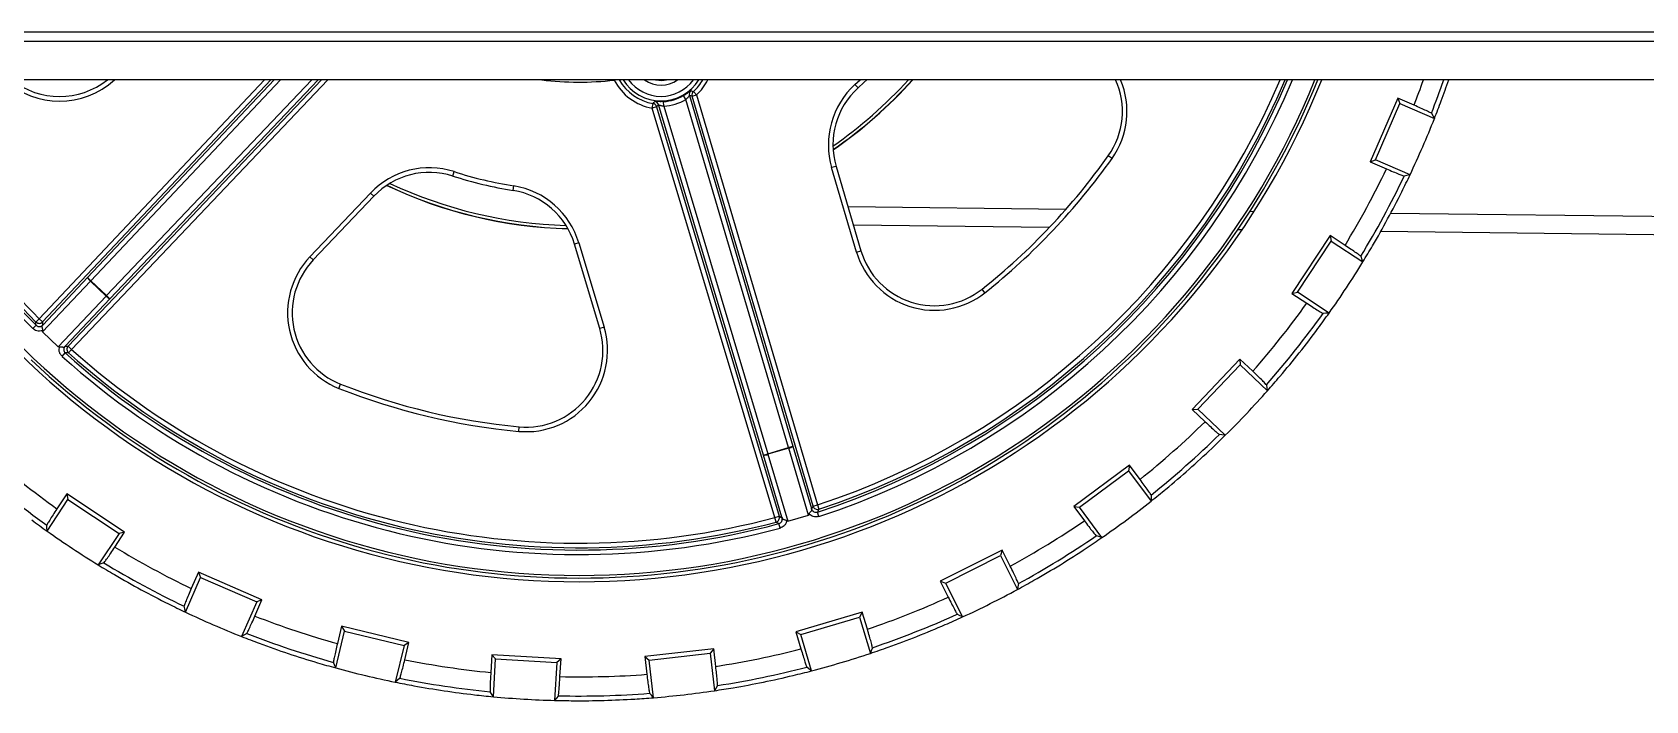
# Model space of a CAD drawing. Header units: inches. Extents: x 0 to 11, y 0 to 8.4.
# Drawn here: x 3.0195 to 3.4582, y 3.3376 to 3.5192 of the extents above; entities that cross this region are included whole.
import ezdxf

# ---------------------------------------------------------------- set-up
doc = ezdxf.new("R2010")
doc.units = ezdxf.units.IN
doc.header["$MEASUREMENT"] = 0

msp = doc.modelspace()

# ---------------------------------------------------------------- linework, layer by layer
at = {"color": 7, "linetype": 'Continuous', "lineweight": 25}
for p, q in [((5.414825608614485, 3.519239700638624), (2.857533941947648, 3.519239700638604)), ((5.459096441947821, 3.516739700638624), (2.813263108614489, 3.516739700638603)), ((5.459096441947822, 3.506323033971958), (2.813263108614489, 3.506323033971936)), ((3.021374772315153, 3.441372100675794), (3.082630808213562, 3.506323033971939)), ((3.084348771145172, 3.506323033971939), (3.022284006637608, 3.440514590437374)), ((3.029253334947623, 3.433914244239492), (3.098115229775059, 3.506323033971939)), ((3.099839984754346, 3.506323033971939), (3.03015898872505, 3.433052953291229)), ((3.034529731220063, 3.452555930720922), (3.085238157408194, 3.506323033971939)), ((3.086956120339805, 3.506323033971939), (3.035438965542518, 3.451698420482501)), ((3.039705756826488, 3.447657528968202), (3.09549757230211, 3.506323033971939)), ((3.097222327281396, 3.506323033971939), (3.040611410603915, 3.44679623801994)), ((3.177719935695147, 3.506247401591), (3.177711051280408, 3.506323033971939)), ((3.177869208978543, 3.506323033971939), (3.177719935695147, 3.506247401591)), ((3.243157754635426, 3.505043400210508), (3.244542326641553, 3.50632303397194)), ((3.243998375095146, 3.504118274682429), (3.243157754635426, 3.505043400210508)), ((3.197201533254701, 3.500945166854208), (3.196577227996036, 3.502027879663596)), ((3.225106631827765, 3.406364803177658), (3.197201533254701, 3.500945166854208)), ((3.198168249247794, 3.502085207960437), (3.226305358557723, 3.406718476881811)), ((3.198905827440955, 3.501871750814968), (3.200104554170914, 3.502225424519121)), ((3.231782454594838, 3.390441097935132), (3.198905827440955, 3.501871750814968)), ((3.200104554170914, 3.502225424519121), (3.199256053793975, 3.503143068891384)), ((3.200104554170914, 3.502225424519121), (3.232981181324797, 3.390794771639286)), ((3.390723221974184, 3.501340855936853), (3.383224646127796, 3.48404780438672)), ((3.390723221974184, 3.501340855936853), (3.391290183372158, 3.499905771900513)), ((3.395164324425791, 3.499415114636747), (3.390723221974184, 3.501340855936853)), ((3.188043883662953, 3.498639702301092), (3.188253234731386, 3.499871853352609)), ((3.189241126474658, 3.498998367203121), (3.188043883662953, 3.498639702301092)), ((3.221384480146988, 3.387346990768258), (3.188043883662953, 3.498639702301092)), ((3.189241126474658, 3.498998367203121), (3.222581722958693, 3.387705655670287)), ((3.218276478668755, 3.404331434388215), (3.189742286175754, 3.499580109842073)), ((3.191174813961236, 3.499153380795702), (3.191106204200035, 3.500401305787149)), ((3.191174813961236, 3.499153380795702), (3.21947372148046, 3.404690099290243)), ((3.384659730164137, 3.484614765784693), (3.391290183372158, 3.499905771900513)), ((3.391290183372158, 3.499905771900513), (3.400719601728054, 3.495817007779038)), ((3.313066386094028, 3.484964617140251), (3.312046259765526, 3.485687003653067)), ((3.383224646127796, 3.48404780438672), (3.384659730164137, 3.484614765784693)), ((3.383224646127796, 3.48404780438672), (3.387665748579403, 3.482122063086614)), ((3.394089148520034, 3.480526001663218), (3.384659730164137, 3.484614765784693)), ((3.133808618091427, 3.480173535129265), (3.134189490070573, 3.481364096566361)), ((3.238026937285666, 3.482804069030023), (3.236828030557378, 3.482450342218956)), ((3.243594468387895, 3.459516463339104), (3.236828030557378, 3.482450342218956)), ((3.238026937285666, 3.482804069030023), (3.244793375116182, 3.459870190150169)), ((3.094980363059681, 3.458222422926839), (3.11145846586169, 3.475549269421122)), ((3.112364255630217, 3.47468784914319), (3.095886152828207, 3.457361002648908)), ((3.112364255630217, 3.47468784914319), (3.11145846586169, 3.475549269421122)), ((3.150245446534552, 3.476244869242559), (3.150444110455453, 3.477478981330877)), ((3.30051031717118, 3.471094465632365), (3.24127107821945, 3.471808514632249)), ((3.351644764396825, 3.470478108948059), (3.350475611371836, 3.470492201508378)), ((3.912767618366758, 3.463714530958543), (3.388810494980877, 3.470030126272671)), ((3.295987670163446, 3.466148616819496), (3.2427516565093, 3.466790305048113)), ((3.16808884689362, 3.462013699169163), (3.166891424306409, 3.461654980410753)), ((3.173753353064661, 3.438749491655725), (3.166891424306409, 3.461654980410753)), ((3.16808884689362, 3.462013699169163), (3.174950775651872, 3.439108210414135)), ((3.348382576726646, 3.465517067000617), (3.347192681706115, 3.465531409577673)), ((3.372368028463644, 3.464004389626175), (3.361980465945591, 3.448276172417186)), ((3.363492199644368, 3.44858532066986), (3.372677176716318, 3.462492655927397)), ((3.372368028463644, 3.464004389626175), (3.372677176716318, 3.462492655927397)), ((3.376407259122487, 3.461336715315981), (3.372368028463644, 3.464004389626175)), ((3.372677176716318, 3.462492655927397), (3.381253334580996, 3.456828608006369)), ((3.915366175221168, 3.458682845653077), (3.386091451739581, 3.465062537452868)), ((3.095886152828207, 3.457361002648908), (3.094980363059681, 3.458222422926839)), ((3.243594468387895, 3.459516463339104), (3.244793375116182, 3.459870190150169)), ((3.022416120842285, 3.439765127752218), (3.034529731220063, 3.452555930720922)), ((3.034529731220063, 3.452555930720922), (3.035438965542518, 3.451698420482501)), ((3.035336385275388, 3.451590105624716), (3.022277991578711, 3.437801702691734)), ((3.035336385275388, 3.451590105624716), (3.035438965542518, 3.451698420482501)), ((3.039603176559358, 3.447549214110416), (3.035336385275388, 3.451590105624716)), ((3.035438965542518, 3.451698420482501), (3.039705756826488, 3.447657528968202)), ((3.278497842257777, 3.448463572502428), (3.277721086314184, 3.449442934643872)), ((3.361980465945591, 3.448276172417186), (3.363492199644368, 3.44858532066986)), ((3.361980465945591, 3.448276172417186), (3.366019696604433, 3.445608498106992)), ((3.372068357509047, 3.442921272748832), (3.363492199644368, 3.44858532066986)), ((3.026544782862681, 3.433760811177433), (3.039603176559358, 3.447549214110416)), ((3.040611410603915, 3.44679623801994), (3.028497800226137, 3.434005435051235)), ((3.039603176559358, 3.447549214110416), (3.039705756826488, 3.447657528968202)), ((3.039705756826488, 3.447657528968202), (3.040611410603915, 3.44679623801994)), ((3.01961857758717, 3.438727793545668), (3.020501443204049, 3.439612424760436)), ((3.02048924252207, 3.440490136351588), (3.021374772315153, 3.441372100675794)), ((3.021374772315153, 3.441372100675794), (3.022284006637608, 3.440514590437374)), ((3.022293543052768, 3.439639553517233), (3.022416120842285, 3.439765127752218)), ((3.022277991578711, 3.437801702691734), (3.026544782862681, 3.433760811177433)), ((3.174950775651872, 3.439108210414135), (3.173753353064661, 3.438749491655725)), ((3.027614026208262, 3.431155653655119), (3.028449372513013, 3.432085288333232)), ((3.028497800226137, 3.434005435051235), (3.028379072814214, 3.433876214291939)), ((3.029253334947623, 3.433914244239492), (3.03015898872505, 3.433052953291229)), ((3.03015898872505, 3.433052953291229), (3.029326450149799, 3.432120803300976)), ((3.347808282251052, 3.430422494037167), (3.334847353892084, 3.416737005090357)), ((3.336389803989835, 3.416778946884509), (3.347850224045205, 3.428880043939416)), ((3.351322911137511, 3.427093942650893), (3.347808282251052, 3.430422494037167)), ((3.347808282251052, 3.430422494037167), (3.347850224045205, 3.428880043939416)), ((3.347850224045205, 3.428880043939416), (3.355312539201693, 3.421812811448768)), ((3.102859965744805, 3.422468769059398), (3.103319740267003, 3.423631140509812)), ((3.334847353892084, 3.416737005090357), (3.336389803989835, 3.416778946884509)), ((3.334847353892084, 3.416737005090357), (3.338361982778542, 3.413408453704082)), ((3.343852119146322, 3.409711714393864), (3.336389803989835, 3.416778946884509)), ((3.151755069583954, 3.41078205424428), (3.151870611491153, 3.412026702816239)), ((3.218276478668755, 3.404331434388215), (3.21947372148046, 3.404690099290243)), ((3.223296833785564, 3.38744533858516), (3.218276478668755, 3.404331434388215)), ((3.21947372148046, 3.404690099290243), (3.225106631827765, 3.406364803177658)), ((3.219516234765344, 3.404547104744089), (3.21947372148046, 3.404690099290243)), ((3.225149145112649, 3.406221808631503), (3.219516234765344, 3.404547104744089)), ((3.219516234765344, 3.404547104744089), (3.224928145134584, 3.386344002603656)), ((3.225106631827765, 3.406364803177658), (3.226305358557723, 3.406718476881811)), ((3.225149145112649, 3.406221808631503), (3.225106631827765, 3.406364803177658)), ((3.23056105548189, 3.38801870649107), (3.225149145112649, 3.406221808631503)), ((3.226305358557723, 3.406718476881811), (3.231325713674533, 3.389832381078756)), ((3.31779021879725, 3.401615538074048), (3.302649735847007, 3.390388604045872)), ((3.30417603577803, 3.390162065001312), (3.31756367975269, 3.400089238143025)), ((3.31779021879725, 3.401615538074048), (3.31756367975269, 3.400089238143025)), ((3.31756367975269, 3.400089238143025), (3.32368541353107, 3.391833555365797)), ((3.320673455691098, 3.397727245961236), (3.31779021879725, 3.401615538074048)), ((3.023514982894174, 3.383671420052099), (3.029179030815202, 3.392247577916776)), ((3.028869882562528, 3.393759311615554), (3.026202208252335, 3.389720080956712)), ((3.044598099771517, 3.3833717490975), (3.028869882562528, 3.393759311615554)), ((3.028869882562528, 3.393759311615554), (3.029179030815202, 3.392247577916776)), ((3.029179030815202, 3.392247577916776), (3.043086366072739, 3.383062600844827)), ((3.221384480146988, 3.387346990768258), (3.222581722958693, 3.387705655670287)), ((3.221705518760441, 3.386139117309537), (3.221384480146988, 3.387346990768258)), ((3.223344295368364, 3.387276395988006), (3.223296833785564, 3.38744533858516)), ((3.224928145134584, 3.386344002603656), (3.23056105548189, 3.38801870649107)), ((3.231325713674533, 3.389832381078756), (3.231378258428818, 3.389664949744258)), ((3.231782454594838, 3.390441097935132), (3.232981181324797, 3.390794771639286)), ((3.233351809749865, 3.387642119630015), (3.232964395654756, 3.388830368089942)), ((3.232981181324797, 3.390794771639286), (3.233372177608869, 3.389607697088362)), ((3.302649735847007, 3.390388604045872), (3.305532972740854, 3.38650031193306)), ((3.302649735847007, 3.390388604045872), (3.30417603577803, 3.390162065001312)), ((3.31029776955641, 3.381906382224084), (3.30417603577803, 3.390162065001312)), ((3.043086366072739, 3.383062600844827), (3.037422318151712, 3.374486442980149)), ((3.041930425461323, 3.379332518438658), (3.044598099771517, 3.3833717490975)), ((3.044598099771517, 3.3833717490975), (3.043086366072739, 3.383062600844827)), ((3.222796419933094, 3.384503927954769), (3.222471739636565, 3.385710827614498)), ((3.283225921770403, 3.378458806516728), (3.266365920141876, 3.370031552116531)), ((3.283225921770403, 3.378458806516728), (3.282737785161366, 3.376995032603493)), ((3.285390160977609, 3.374128917465656), (3.283225921770403, 3.378458806516728)), ((3.267829694055111, 3.369543415507493), (3.282737785161366, 3.376995032603493)), ((3.282737785161366, 3.376995032603493), (3.287332931778529, 3.36780174428329)), ((3.06111971180856, 3.361650629041112), (3.065208475930036, 3.371080047397008)), ((3.064641514532062, 3.372515131433349), (3.062715773231956, 3.368074028981742)), ((3.081934566082195, 3.365016555586961), (3.064641514532062, 3.372515131433349)), ((3.064641514532062, 3.372515131433349), (3.065208475930036, 3.371080047397008)), ((3.065208475930036, 3.371080047397008), (3.080499482045855, 3.364449594188987)), ((3.266365920141876, 3.370031552116531), (3.268530159349081, 3.365701663065459)), ((3.266365920141876, 3.370031552116531), (3.267829694055111, 3.369543415507493)), ((3.272424840672274, 3.360350127187292), (3.267829694055111, 3.369543415507493)), ((3.08000882478209, 3.360575453135354), (3.081934566082195, 3.365016555586961)), ((3.081934566082195, 3.365016555586961), (3.080499482045855, 3.364449594188987)), ((3.080499482045855, 3.364449594188987), (3.07641071792438, 3.355020175833091)), ((3.245165609845298, 3.361655904935708), (3.227098372156395, 3.356284388024043)), ((3.228455144022195, 3.355549485634383), (3.244430707455639, 3.360299133069908)), ((3.245165609845298, 3.361655904935708), (3.244430707455639, 3.360299133069908)), ((3.244430707455639, 3.360299133069908), (3.247359645706879, 3.350447572620315)), ((3.246545092052709, 3.357015980434162), (3.245165609845298, 3.361655904935708)), ((3.101977010623212, 3.346494375973673), (3.104366255916318, 3.356490546715559)), ((3.103558708208226, 3.357805376787205), (3.10243341259314, 3.353097343193521)), ((3.12189115347886, 3.353423628045114), (3.103558708208226, 3.357805376787205)), ((3.103558708208226, 3.357805376787205), (3.104366255916318, 3.356490546715559)), ((3.104366255916318, 3.356490546715559), (3.120576323407213, 3.352616080337022)), ((3.227098372156395, 3.356284388024043), (3.228477854363807, 3.351644463522498)), ((3.227098372156395, 3.356284388024043), (3.228455144022195, 3.355549485634383)), ((3.120576323407213, 3.352616080337022), (3.118187078114107, 3.342619909595135)), ((3.12189115347886, 3.353423628045114), (3.120576323407213, 3.352616080337022)), ((3.120765857863773, 3.348715594451429), (3.12189115347886, 3.353423628045114)), ((3.20476572634033, 3.351717380992847), (3.186040216465767, 3.349564812392956)), ((3.20476572634033, 3.351717380992847), (3.203806387807281, 3.350508836001067)), ((3.205318536679125, 3.346908402798893), (3.20476572634033, 3.351717380992847)), ((3.231384082273435, 3.34569792518479), (3.228455144022195, 3.355549485634383)), ((3.144438984354221, 3.350076996128554), (3.144148325961991, 3.345245082611154)), ((3.163253801272471, 3.348945211709014), (3.14443898435422, 3.350076996128553)), ((3.14443898435422, 3.350076996128553), (3.14546258144396, 3.348922370467992)), ((3.144845450988437, 3.338663175929801), (3.14546258144396, 3.348922370467992)), ((3.14546258144396, 3.348922370467992), (3.162099175611909, 3.347921614619275)), ((3.162099175611909, 3.347921614619275), (3.161482045156385, 3.337662420081082)), ((3.163253801272471, 3.348945211709014), (3.162099175611909, 3.347921614619275)), ((3.162963142880241, 3.344113298191615), (3.163253801272471, 3.348945211709014)), ((3.186040216465767, 3.349564812392956), (3.186593026804562, 3.344755834199002)), ((3.186040216465767, 3.349564812392956), (3.187248761457548, 3.348605473859907)), ((3.187248761457548, 3.348605473859907), (3.203806387807281, 3.350508836001067)), ((3.188422497036216, 3.338394975960052), (3.187248761457548, 3.348605473859907)), ((3.203806387807281, 3.350508836001067), (3.204980123385949, 3.340298338101211))]:
    msp.add_line(p, q, dxfattribs=at)
at = {"color": 7, "linetype": 'Continuous', "lineweight": 25, "flags": 128}
for points in [[(3.188918778645953, 3.506323033972039), (3.190608529324754, 3.506148330518073), (3.191942653768581, 3.506323033972039)], [(3.246356069491169, 3.50632303397194), (3.245549863662113, 3.505554829207598), (3.243998375095146, 3.504118274682429)], [(3.198905827440955, 3.501871750814968), (3.198493241711883, 3.501989733192448), (3.198168249247794, 3.502085207960437)], [(3.198545603906684, 3.503380885913242), (3.198943559309098, 3.503246019256251), (3.199256053793975, 3.503143068891384)], [(3.188253234731386, 3.499871853352609), (3.188514547091231, 3.500199278914484), (3.188718364087526, 3.500459178356585)], [(3.189742286175754, 3.499580109842073), (3.189462100025007, 3.499252788583569), (3.189241126474658, 3.498998367203121)], [(3.39989554135207, 3.49722010757227), (3.400357473017751, 3.496434173660394), (3.400719601728054, 3.495817007779038)], [(3.394089148520034, 3.480526001663218), (3.393200631588993, 3.480325645352229), (3.392501693705085, 3.480168577904172)], [(3.380685439255957, 3.458353488143572), (3.381003877150117, 3.457499280741851), (3.381253334580996, 3.456828608006369)], [(3.020501443204049, 3.439612424760435), (3.020494452143825, 3.440103771120011), (3.02048924252207, 3.440490136351588)], [(3.022284006637608, 3.440514590437374), (3.022289187438941, 3.440024400650128), (3.022293543052768, 3.439639553517233)], [(3.372068357509047, 3.442921272748832), (3.371158547638389, 3.442878249646306), (3.370442953715315, 3.442844937695557)], [(3.028379072814214, 3.433876214291939), (3.028868499361166, 3.433897342455723), (3.029253334947623, 3.433914244239492)], [(3.029326450149799, 3.432120803300976), (3.028835123478941, 3.432100747182552), (3.028449372513013, 3.432085288333232)], [(3.35501806413968, 3.423413139218599), (3.355183332688043, 3.422516612986684), (3.355312539201693, 3.421812811448768)], [(3.343852119146322, 3.409711714393864), (3.342948660448581, 3.409827331735001), (3.342238153445587, 3.409918787448326)], [(3.323673306207832, 3.393460705618772), (3.323680383809186, 3.392549101052553), (3.32368541353107, 3.391833555365797)], [(3.222581722958693, 3.387705655670287), (3.22300883016779, 3.38746504748223), (3.223344295368364, 3.387276395988006)], [(3.231378258428818, 3.389664949744258), (3.231604674175722, 3.390099369649097), (3.231782454594838, 3.390441097935132)], [(3.233372177608869, 3.389607697088362), (3.233143883381494, 3.389172167650631), (3.232964395654756, 3.388830368089942)], [(3.023514982894174, 3.383671420052099), (3.023471959791648, 3.384581229922756), (3.023438647840899, 3.385296823845829)], [(3.222471739636565, 3.385710827614498), (3.222042725677003, 3.385950446358533), (3.221705518760441, 3.386139117309537)], [(3.31029776955641, 3.381906382224084), (3.309428113166942, 3.382177127034478), (3.308744281479781, 3.382390571576308)], [(3.038947198288914, 3.375054338305187), (3.038092990887192, 3.374735900411028), (3.037422318151712, 3.374486442980149)], [(3.287603560068955, 3.369406276882354), (3.287452231673964, 3.36850729262528), (3.287332931778529, 3.36780174428329)], [(3.06111971180856, 3.361650629041112), (3.060919355497571, 3.362539145972152), (3.060762288049514, 3.36323808385606)], [(3.272424840672274, 3.360350127187292), (3.271615410660408, 3.360767773022884), (3.270979032168857, 3.361096720988821)], [(3.077813817717612, 3.355844236209074), (3.077027883805736, 3.355382304543394), (3.07641071792438, 3.355020175833091)], [(3.247904786707311, 3.351980734654374), (3.247599650352681, 3.351121685888192), (3.247359645706879, 3.350447572620315)], [(3.101977010623212, 3.346494375973673), (3.101625408828883, 3.347334602827756), (3.101349358298448, 3.347995647798578)], [(3.119425765086155, 3.343675096364533), (3.118731984868336, 3.343083706487246), (3.118187078114107, 3.342619909595135)], [(3.231384082273435, 3.34569792518479), (3.23065947276049, 3.346249782088203), (3.230089883502993, 3.346684238560761)], [(3.144845450988437, 3.338663175929801), (3.144353286953371, 3.339429582839142), (3.143966640996235, 3.340032649379943)], [(3.16251868243041, 3.338916671927859), (3.161938136067497, 3.338213792921127), (3.161482045156385, 3.337662420081082)], [(3.188422497036216, 3.338394975960052), (3.187804724915571, 3.33906427603853), (3.187319231573491, 3.339591040277634)], [(3.205783213262941, 3.341713545217682), (3.205333540362401, 3.34092053370445), (3.204980123385949, 3.340298338101211)]]:
    msp.add_lwpolyline(points, dxfattribs=at)
at = {"color": 7, "linetype": 'Continuous', "lineweight": 25}
for centre, radius, start, end in [((3.168166743853243, 3.587573033707901), 0.2176589199346176, 201.918692568331, 338.0813074316703), ((3.168166743853243, 3.587573033707901), 0.2159393722946575, 202.1023965354971, 337.8976034645056), ((3.168166743853243, 3.587573033707901), 0.2102889992842367, 202.7290066907887, 225.057234203665), ((3.168166743853243, 3.587573033707901), 0.2090391896652918, 202.8725826696542, 225.0572342036652), ((3.168166743853243, 3.587573033707901), 0.2084275008105853, 202.9435359735248, 224.8844205253432), ((3.168166743853243, 3.587573033707901), 0.2071776911916397, 203.0899287833348, 224.8844205253431), ((3.026918899507208, 3.522617100523476), 0.0220833333333344, 227.5481242683772, 312.4518757316253), ((3.026918899507208, 3.522617100523476), 0.02083333333333387, 231.4546506701336, 308.545349329868), ((3.168166743853243, 3.587573033707901), 0.2166666666666673, 226.5575841226276, 337.9756872383063), ((3.168166743853243, 3.587573033707901), 0.08188480880836059, 262.8609817253811, 276.6997399189158), ((3.190430716207267, 3.512687580113633), 0.01424920491222826, 206.8699914613578, 260.3571345189574), ((3.190430716207267, 3.512687580113633), 0.01299939529328267, 209.3145074737369, 260.3571345189573), ((3.190430716207267, 3.512687580113633), 0.0121149710490734, 211.6915084928453, 328.3084915071558), ((3.190430716207267, 3.512687580113633), 0.0108651614301277, 215.8577994668578, 324.1422005331411), ((3.190430716207267, 3.512687580113633), 0.007791666666666868, 234.7697198535976, 305.2302801464086), ((3.190430716207267, 3.512687580113633), 0.01299939529328262, 312.7580337262872, 330.6854925262683), ((3.190430716207267, 3.512687580113633), 0.01424920491222793, 312.7580337262899, 333.4704226465129), ((3.168166743853243, 3.587573033707901), 0.2090391896652918, 288.0579340415893, 337.1274173303485), ((3.168166743853243, 3.587573033707901), 0.2071776911916401, 288.2307477199113, 336.910071216668), ((3.168166743853243, 3.587573033707901), 0.2102889992842373, 288.0579340415892, 337.270993309214), ((3.168166743853243, 3.587573033707901), 0.2084275008105854, 288.2307477199114, 337.056464026478), ((3.258008716090458, 3.488699515881124), 0.02208333333333362, 132.2600292746792, 196.4382277809275), ((3.168166743853235, 3.587573033707901), 0.1208896042990759, 304.8108520814726, 317.7705866734197), ((3.168166743853235, 3.587573033707901), 0.121713138730518, 304.5649626135689, 318.1214978268398), ((3.168166743853235, 3.587573033707901), 0.1217621332399776, 304.5512438647962, 318.1421645959572), ((3.295044154290498, 3.497726778866658), 0.02083333333333359, 324.6963784063549, 24.36954112434303), ((3.295044154290498, 3.497726778866658), 0.02208333333333385, 324.6963784063554, 22.90873485312076), ((3.168166743853243, 3.587573033707901), 0.243515338902391, 338.7755717162132, 340.5092576888428), ((3.168166743853243, 3.587573033707901), 0.248720499459782, 338.6987887929254, 340.9331022544913), ((3.168166743853243, 3.587573033707901), 0.2500000000000005, 339.6473709509165, 341.034425075163), ((3.190430716207267, 3.512687580113633), 0.01230482916801408, 273.1469007770102, 299.9682674682351), ((3.190430716207267, 3.512687580113633), 0.01355463878695946, 273.1469007770089, 299.9682674682363), ((3.199367440133882, 3.502438743867435), 0.001250218548420044, 131.0983884987185, 196.4261513770732), ((3.200105014062524, 3.50222529516092), 0.001250216844353002, 132.7694837099559, 196.4265776037314), ((3.258008716090458, 3.488699515881124), 0.0208333333333337, 132.2600292746778, 196.4382277809249), ((3.188043569141098, 3.498639342704317), 0.001250216844353375, 16.6885906415559, 80.34568453531709), ((3.188544729880744, 3.499221075945211), 0.001250218548420561, 16.68901686821251, 82.01677974649114), ((3.168166743853243, 3.587573033707901), 0.2500000000000004, 338.467797294338, 339.6473709509165), ((3.168166743853243, 3.587573033707901), 0.2500000000000008, 334.647370950918, 338.467797294338), ((3.168166743853243, 3.587573033707901), 0.1763011010160954, 308.4187898388993, 324.6963784063544), ((3.168166743853243, 3.587573033707901), 0.1775511010160961, 308.4187898388993, 324.6963784063545), ((3.127460751772327, 3.460330844510989), 0.02208333333333374, 72.2600292746769, 136.4382277809249), ((3.127460751772327, 3.460330844510989), 0.02083333333333351, 72.26002927467816, 136.4382277809241), ((3.168166743853243, 3.587573033707901), 0.1127613989839048, 252.2600292746777, 260.8551389705758), ((3.168166743853243, 3.587573033707901), 0.1115113989839046, 252.260029274678, 260.8551389705759), ((3.168166743853243, 3.587573033707901), 0.2435153389023907, 328.7755717162134, 334.3395965290426), ((3.168166743853243, 3.587573033707901), 0.2487204994597816, 328.6987887929254, 334.4163794523306), ((3.168166743853243, 3.587573033707901), 0.2500000000000008, 333.4677972943363, 334.647370950918), ((3.168166743853235, 3.587573033707901), 0.1217621332399784, 244.5512438624287, 268.5639243831639), ((3.168166743853235, 3.587573033707901), 0.1217131387305178, 244.5649626137744, 268.5502056345231), ((3.168166743853235, 3.587573033707901), 0.1208896042990762, 244.8108520672394, 268.3043161775006), ((3.146934381186212, 3.45567633443726), 0.02083333333333342, 16.67694046432586, 80.85513897057619), ((3.146934381186212, 3.45567633443726), 0.02208333333333342, 16.67694046432719, 80.85513897057571), ((3.168166743853243, 3.587573033707901), 0.2500000000000005, 329.6473709509167, 333.4677972943363), ((3.168166743853243, 3.587573033707901), 0.2500000000000006, 328.4677972943379, 329.6473709509167), ((3.110982648970317, 3.443003998016707), 0.02208333333333344, 136.4382277809258, 248.4187898388993), ((3.110982648970317, 3.443003998016707), 0.02083333333333337, 136.438227780925, 248.4187898388986), ((3.264775153920974, 3.46576563700127), 0.02208333333333336, 196.4382277809253, 308.4187898388996), ((3.264775153920974, 3.46576563700127), 0.02083333333333383, 196.4382277809261, 308.4187898388985), ((3.168166743853243, 3.587573033707901), 0.2500000000000006, 324.6473709509179, 328.4677972943379), ((3.037068388374843, 3.45385643911856), 0.002852385359982632, 207.1252471128924, 232.6118035837401), ((3.04177203861394, 3.449401817583892), 0.002852385359964869, 220.5033646614286, 245.9899211324401), ((3.168166743853243, 3.587573033707901), 0.2435153389023904, 318.775571716213, 324.3395965290426), ((3.021374765466821, 3.441372741893703), 0.001250257344971059, 224.9054623531597, 316.6557781470091), ((3.168166743853243, 3.587573033707901), 0.2487204994597818, 318.698788792925, 324.4163794523305), ((3.168166743853243, 3.587573033707901), 0.2500000000000022, 323.4677972943361, 324.6473709509179), ((3.153796309944463, 3.432770845682231), 0.02208333333333328, 264.6963784063533, 16.67694046432796), ((3.153796309944463, 3.432770845682231), 0.02083333333333364, 264.6963784063549, 16.67694046432668), ((3.168166743853243, 3.587573033707901), 0.2500000000000022, 319.6473709509165, 323.4677972943361), ((3.168166743853243, 3.587573033707901), 0.2102889992842374, 228.0579340415898, 285.0572342036645), ((3.168166743853243, 3.587573033707901), 0.2090391896652918, 228.0579340415899, 285.0572342036645), ((3.030159629367603, 3.433052981298825), 0.00125025734497107, 136.4593900982676, 228.2097058921572), ((3.168166743853243, 3.587573033707901), 0.2084275008105857, 228.230747719912, 284.8844205253425), ((3.168166743853243, 3.587573033707901), 0.2071776911916401, 228.230747719912, 284.8844205253424), ((3.168166743853243, 3.587573033707901), 0.1775511010160957, 248.4187898388992, 264.6963784063543), ((3.168166743853243, 3.587573033707901), 0.1763011010160957, 248.4187898388992, 264.6963784063545), ((3.168166743853243, 3.587573033707901), 0.2500000000000018, 314.6473709509176, 318.4677972943373), ((3.168166743853243, 3.587573033707901), 0.2500000000000018, 318.4677972943373, 319.6473709509165), ((3.168166743853243, 3.587573033707901), 0.2435153389023907, 308.7755717162133, 314.3395965290422), ((3.168166743853243, 3.587573033707901), 0.2487204994597815, 308.6987887929253, 314.4163794523302), ((3.168166743853243, 3.587573033707901), 0.2500000000000019, 313.4677972943361, 314.6473709509176), ((3.168166743853243, 3.587573033707901), 0.2435153389023904, 228.7755717162132, 234.3395965290424), ((3.218419533935954, 3.407180230174577), 0.002852385359986973, 267.1252471129229, 292.6118035837289), ((3.224629174468774, 3.409026400004807), 0.002852385359958133, 280.5033646614083, 305.9899211324773), ((3.168166743853243, 3.587573033707901), 0.2500000000000019, 309.6473709509165, 313.4677972943361), ((3.168166743853243, 3.587573033707901), 0.2487204994597814, 228.698788792925, 234.4163794523305), ((3.168166743853243, 3.587573033707901), 0.2500000000000003, 304.647370950918, 308.4677972943379), ((3.168166743853243, 3.587573033707901), 0.2500000000000006, 308.4677972943379, 309.6473709509165), ((3.168166743853243, 3.587573033707901), 0.2500000000000001, 233.4677972943363, 234.6473709509179), ((3.221383921411823, 3.387347305446384), 0.001250257344971929, 284.9054623531776, 16.65577814695596), ((3.232981477390784, 3.39079534045581), 0.00125025734497091, 196.4593900982777, 288.2097058921512), ((3.168166743853243, 3.587573033707901), 0.2499999999999998, 234.6473709509179, 238.4677972943378), ((3.168166743853243, 3.587573033707901), 0.2435153389023907, 298.7755717162133, 304.3395965290426), ((3.168166743853243, 3.587573033707901), 0.2487204994597813, 298.6987887929252, 304.4163794523305), ((3.168166743853243, 3.587573033707901), 0.2435153389023902, 238.7755717162132, 244.3395965290424), ((3.168166743853243, 3.587573033707901), 0.2500000000000006, 299.6473709509166, 303.4677972943363), ((3.168166743853243, 3.587573033707901), 0.2500000000000004, 303.4677972943363, 304.647370950918), ((3.168166743853243, 3.587573033707901), 0.2499999999999997, 238.4677972943378, 239.6473709509165), ((3.168166743853243, 3.587573033707901), 0.2487204994597814, 238.6987887929251, 244.4163794523303), ((3.168166743853243, 3.587573033707901), 0.2500000000000014, 239.6473709509165, 243.4677972943362), ((3.168166743853243, 3.587573033707901), 0.2500000000000016, 298.4677972943376, 299.6473709509166), ((3.168166743853243, 3.587573033707901), 0.2435153389023905, 288.7755717162133, 294.3395965290424), ((3.168166743853243, 3.587573033707901), 0.2500000000000016, 294.6473709509179, 298.4677972943376), ((3.168166743853243, 3.587573033707901), 0.2500000000000014, 243.4677972943362, 244.6473709509178), ((3.168166743853243, 3.587573033707901), 0.2500000000000001, 244.6473709509178, 248.4677972943378), ((3.168166743853243, 3.587573033707901), 0.24351533890239, 248.7755717162132, 254.3395965290424), ((3.168166743853243, 3.587573033707901), 0.2487204994597818, 288.6987887929253, 294.4163794523304), ((3.168166743853243, 3.587573033707901), 0.2500000000000003, 293.4677972943364, 294.6473709509179), ((3.168166743853243, 3.587573033707901), 0.2500000000000003, 289.6473709509164, 293.4677972943364), ((3.168166743853243, 3.587573033707901), 0.2500000000000001, 248.4677972943378, 249.6473709509165), ((3.168166743853243, 3.587573033707901), 0.2487204994597812, 248.6987887929251, 254.4163794523305), ((3.168166743853243, 3.587573033707901), 0.2500000000000013, 249.6473709509165, 253.4677972943361), ((3.168166743853243, 3.587573033707901), 0.2435153389023904, 278.7755717162132, 284.3395965290425), ((3.168166743853243, 3.587573033707901), 0.2500000000000003, 288.4677972943379, 289.6473709509164), ((3.168166743853243, 3.587573033707901), 0.2500000000000013, 253.4677972943361, 254.6473709509179), ((3.168166743853243, 3.587573033707901), 0.2435153389023905, 258.7755717162133, 264.3395965290424), ((3.168166743853243, 3.587573033707901), 0.2500000000000003, 284.6473709509179, 288.4677972943379), ((3.168166743853243, 3.587573033707901), 0.25, 254.6473709509179, 258.4677972943378), ((3.168166743853243, 3.587573033707901), 0.2487204994597815, 258.6987887929252, 264.4163794523304), ((3.168166743853243, 3.587573033707901), 0.2435153389023904, 268.7755717162133, 274.3395965290425), ((3.168166743853243, 3.587573033707901), 0.2487204994597816, 278.6987887929252, 284.4163794523305), ((3.168166743853243, 3.587573033707901), 0.2500000000000014, 279.6473709509166, 283.4677972943361), ((3.168166743853243, 3.587573033707901), 0.2500000000000014, 283.4677972943361, 284.6473709509179), ((3.168166743853243, 3.587573033707901), 0.2500000000000004, 258.4677972943378, 259.6473709509164), ((3.168166743853243, 3.587573033707901), 0.2500000000000004, 259.6473709509164, 263.4677972943364), ((3.168166743853243, 3.587573033707901), 0.2500000000000002, 263.4677972943364, 264.6473709509179), ((3.168166743853243, 3.587573033707901), 0.2500000000000019, 264.6473709509179, 268.4677972943375), ((3.168166743853243, 3.587573033707901), 0.2487204994597813, 268.6987887929253, 274.4163794523305), ((3.168166743853243, 3.587573033707901), 0.2500000000000019, 273.4677972943357, 274.6473709509179), ((3.168166743853243, 3.587573033707901), 0.2500000000000006, 274.6473709509179, 278.4677972943379), ((3.168166743853243, 3.587573033707901), 0.2500000000000006, 278.4677972943379, 279.6473709509166), ((3.168166743853243, 3.587573033707901), 0.2500000000000019, 268.4677972943375, 269.6473709509161), ((3.168166743853243, 3.587573033707901), 0.2500000000000019, 269.6473709509161, 273.4677972943357)]:
    msp.add_arc(centre, radius, start, end, dxfattribs=at)
for points, knots in [([(3.198545603906684, 3.503380885913242), (3.198512502769431, 3.503359050016638), (3.198446474041602, 3.503315492707329), (3.198020161384257, 3.502978439953243), (3.197489149792655, 3.502596611900727), (3.19698462121149, 3.502268357930754), (3.196712391674759, 3.502107664809761), (3.196577227996036, 3.502027879663596)], [0, 0, 0, 0, 0.2504819077699293, 0.4996505584634599, 0.7491922346140786, 0.8754723656049459, 1, 1, 1, 1]), ([(3.197201533254701, 3.500945166854208), (3.197328814879275, 3.501069105769714), (3.197538777308997, 3.5012735541017), (3.197748026159938, 3.501521841881916), (3.197928830123321, 3.5017562489108), (3.198064109589305, 3.501947359105094), (3.19815093738984, 3.502070282990725), (3.198162608411445, 3.502080344859558), (3.198168249247794, 3.502085207960437)], [0, 0, 0, 0, 0.2497227208694481, 0.4119399748862895, 0.4997264002732957, 0.7485949500901543, 0.8784909503475559, 1, 1, 1, 1]), ([(3.191106204200035, 3.500401305787148), (3.190949851305652, 3.500394301742909), (3.190633692566428, 3.500380138974739), (3.190032375399927, 3.500379395289487), (3.189377166443186, 3.500409197138771), (3.188834616818329, 3.500458893414266), (3.188757123252686, 3.500459083355579), (3.188718364087526, 3.500459178356585)], [0, 0, 0, 0, 0.1241815449208155, 0.2511055572844894, 0.5003650494061412, 0.7501026903482624, 1, 1, 1, 1]), ([(3.189742286175754, 3.499580109842073), (3.189749622627499, 3.49957913727663), (3.189764795838793, 3.499577125821844), (3.189904047550531, 3.499521855457305), (3.19012134512428, 3.499435841926838), (3.190400812543019, 3.499338200734194), (3.190712062047515, 3.499244428511147), (3.191000097943155, 3.499187756654183), (3.191174813961236, 3.499153380795702)], [0, 0, 0, 0, 0.1211369466484929, 0.25053480224793, 0.4995252522854126, 0.5873644675743457, 0.749704678355254, 1, 1, 1, 1]), ([(3.399895541352071, 3.49722010757227), (3.399811851494151, 3.497275357431429), (3.399644517060711, 3.497385827255492), (3.398548431269915, 3.49790831968491), (3.397002549626881, 3.49861160043788), (3.395777799122893, 3.499146956181801), (3.39516432442579, 3.499415114636747)], [0, 0, 0, 0, 0.2499123639394944, 0.4996895068213549, 0.7493956301626975, 1, 1, 1, 1]), ([(3.387665748579403, 3.482122063086614), (3.388279067042589, 3.48185825031649), (3.389505370687725, 3.481330768133815), (3.391074910380656, 3.480683065870727), (3.392208069654407, 3.480238926431022), (3.392403701998275, 3.48019205545038), (3.392501693705085, 3.480168577904172)], [0, 0, 0, 0, 0.249913670934096, 0.499691537156684, 0.7493968572079388, 0.9999999999999999, 0.9999999999999999, 0.9999999999999999, 0.9999999999999999]), ([(3.380685439255957, 3.458353488143572), (3.380612614872389, 3.458422431224542), (3.380467005508627, 3.458560280083181), (3.379478301582098, 3.459265167978699), (3.378078028775939, 3.46022620384697), (3.376964848533442, 3.460966102027318), (3.376407259122487, 3.461336715315981)], [0, 0, 0, 0, 0.2499123639395087, 0.4996895068213605, 0.7493956301627129, 1, 1, 1, 1]), ([(3.366019696604433, 3.445608498106992), (3.366577886775266, 3.445242191612169), (3.36769396379277, 3.44450977767585), (3.369127186333375, 3.443599367758064), (3.370166006367227, 3.442965204751531), (3.370350527555833, 3.442885074646398), (3.370442953715315, 3.442844937695557)], [0, 0, 0, 0, 0.2499136709340745, 0.4996915371566359, 0.7493968572079418, 1, 1, 1, 1]), ([(3.020501443204049, 3.439612424760436), (3.020632669745285, 3.439507801687834), (3.020829760028548, 3.439350667385425), (3.021153772905957, 3.439260921105152), (3.021403965048775, 3.439238385282481), (3.021653378407676, 3.439268591647163), (3.021973211037502, 3.439369954635507), (3.022165388056955, 3.439531981873536), (3.022293276526541, 3.439639806500861)], [0, 0, 0, 0, 0.2494061374392863, 0.3745852463386047, 0.5004590110170873, 0.6261694128148871, 0.7512261257050356, 1, 1, 1, 1]), ([(3.022416120842285, 3.439765127752218), (3.022391506148002, 3.439738916856493), (3.022360705768448, 3.439706119149254), (3.022313992732632, 3.439655814471203), (3.022289247901135, 3.439629761236797), (3.02226440007369, 3.439604017427571), (3.022236943848426, 3.439575918855775), (3.022208083556174, 3.439546077805239), (3.022165239760391, 3.439498193260613), (3.022117977210565, 3.439424678251945), (3.022101767466284, 3.439325740446128), (3.022111595069009, 3.439225609527892), (3.022122237975819, 3.43916751907985), (3.02214153577159, 3.439071302976718), (3.022184052532047, 3.43889711595479), (3.022245778377941, 3.438628146442413), (3.022282462998138, 3.438377022648019), (3.022258744443497, 3.43822224202117), (3.022247872922421, 3.438151297527607)], [0, 0, 0, 0, 0.06288038969297033, 0.07868226380959935, 0.09444750818969365, 0.1103824600002997, 0.1259302016782274, 0.149349787313935, 0.1776115584582842, 0.2516193363746295, 0.3767987394312747, 0.4609815522077584, 0.4866851900582643, 0.5014439022436458, 0.6600979331444171, 0.7938467837765575, 0.9055086168122432, 0.9999999999999999, 0.9999999999999999, 0.9999999999999999, 0.9999999999999999]), ([(3.022247872922421, 3.438151297527607), (3.021990188787429, 3.438083815208209), (3.021476063770413, 3.437949176152493), (3.020507668135996, 3.43806701516726), (3.019955294914414, 3.438477542848737), (3.01961857758717, 3.438727793545668)], [0, 0, 0, 0, 0.2817690329953696, 0.5621786102120988, 1, 1, 1, 1]), ([(3.022277991578711, 3.437801702691734), (3.022267032862874, 3.437814418281678), (3.02224400681826, 3.437841135804583), (3.022226172983282, 3.437895710775642), (3.022214646454552, 3.438000728842384), (3.02223357868014, 3.43808652190129), (3.022247872922421, 3.438151297527607)], [0, 0, 0, 0, 0.1366464377159285, 0.28711639376769, 0.4617573650697642, 1, 1, 1, 1]), ([(3.026895497851757, 3.433749735114849), (3.026852550015453, 3.4337375432823), (3.026775633558811, 3.433715708595378), (3.026673150680973, 3.433709328037888), (3.026595091655343, 3.433723638928765), (3.026560823131634, 3.433748959315469), (3.026544782862681, 3.433760811177433)], [0, 0, 0, 0, 0.3653216879841282, 0.6542646194011346, 0.8381696119010588, 0.9999999999999999, 0.9999999999999999, 0.9999999999999999, 0.9999999999999999]), ([(3.027614026208262, 3.431155653655119), (3.02743426013921, 3.431351389739986), (3.0270757144599, 3.431741787816129), (3.026726991811722, 3.432652728174239), (3.026831582169887, 3.433333631652854), (3.026895497851757, 3.433749735114849)], [0, 0, 0, 0, 0.2811138799038924, 0.5606851591347443, 0.9999999999999999, 0.9999999999999999, 0.9999999999999999, 0.9999999999999999]), ([(3.026895497851757, 3.433749735114849), (3.026980450966401, 3.433766460408476), (3.027166461757226, 3.433803081609563), (3.027433185083898, 3.433766955979424), (3.027682638743661, 3.433719383980966), (3.027831205553404, 3.433691933716556), (3.028018647594426, 3.433664788486899), (3.028139434588593, 3.433668030055627), (3.028237992720046, 3.433734412133835), (3.02828273398503, 3.43377764989307), (3.028315607051126, 3.433812963453299), (3.028344966685635, 3.433844960235906), (3.028369367524494, 3.433871220950144), (3.028394052198577, 3.433897364072167), (3.028441804688108, 3.433946810270058), (3.028472917415141, 3.433979383879999), (3.028497800226137, 3.434005435051235)], [0, 0, 0, 0, 0.1138618688859561, 0.2493085317135727, 0.3632280204176663, 0.4993100610019311, 0.5141694474205142, 0.7478207546797186, 0.8113733016704463, 0.8444395175467795, 0.873894187446774, 0.8894255160974679, 0.9054379163488869, 0.9212066312931387, 0.936983971251608, 1, 1, 1, 1]), ([(3.028379138597269, 3.433876151790054), (3.028325273773661, 3.433812623642048), (3.028217459285691, 3.433685467284892), (3.028107863388535, 3.433458325540495), (3.028042436743957, 3.43321563930757), (3.028022939748021, 3.43288346526989), (3.028116624181921, 3.432462084858798), (3.028338391603777, 3.432210960551833), (3.028449372513013, 3.432085288333232)], [0, 0, 0, 0, 0.1251213291347629, 0.2504397328532678, 0.3764420577845339, 0.5015239083566961, 0.7505434773984694, 1, 1, 1, 1]), ([(3.35501806413968, 3.423413139218599), (3.354958317962507, 3.423493680720751), (3.354838857935258, 3.423654720146151), (3.353987577141497, 3.424520585845757), (3.352775459752857, 3.425710176240778), (3.351807673190222, 3.426632135425749), (3.351322911137511, 3.427093942650893)], [0, 0, 0, 0, 0.2499123639395066, 0.4996895068213165, 0.7493956301627266, 1, 1, 1, 1]), ([(3.338361982778542, 3.413408453704082), (3.338848084331139, 3.412950783522044), (3.339820023285597, 3.412035691858918), (3.341073380932222, 3.410890236631096), (3.341986297705115, 3.410085318779787), (3.342154101155518, 3.409974364262859), (3.342238153445587, 3.409918787448326)], [0, 0, 0, 0, 0.2499136709340655, 0.4996915371566719, 0.7493968572079126, 1, 1, 1, 1]), ([(3.323673306207832, 3.393460705618772), (3.323628453594415, 3.393550398329319), (3.323538772636159, 3.393729735220029), (3.322850780711312, 3.394730269832588), (3.321863648313684, 3.39611226965217), (3.321070661135894, 3.397188276578461), (3.320673455691098, 3.397727245961236)], [0, 0, 0, 0, 0.2499123639395014, 0.499689506821371, 0.7493956301627946, 0.9999999999999999, 0.9999999999999999, 0.9999999999999999, 0.9999999999999999]), ([(3.026202208252335, 3.389720080956712), (3.025835901757511, 3.389161890785878), (3.025103487821192, 3.388045813768374), (3.024193077903407, 3.386612591227771), (3.023558914896872, 3.38557377119392), (3.023478784791739, 3.385389250005312), (3.023438647840899, 3.385296823845829)], [0, 0, 0, 0, 0.2499136709341133, 0.4996915371566572, 0.7493968572079276, 0.9999999999999999, 0.9999999999999999, 0.9999999999999999, 0.9999999999999999]), ([(3.222471739636565, 3.385710827614498), (3.222627959145878, 3.38577216159656), (3.222862586585202, 3.3858642796375), (3.223102315582515, 3.386100009880352), (3.223246928248854, 3.386305414720523), (3.223345475449132, 3.386536516207715), (3.223417608841136, 3.386864180884276), (3.223373377646625, 3.387111624684161), (3.223343943015001, 3.387276291661337)], [0, 0, 0, 0, 0.2494061374391259, 0.3745852463389139, 0.5004590110173636, 0.6261694128141848, 0.7512261257041796, 1, 1, 1, 1]), ([(3.223296833785564, 3.38744533858516), (3.223307225739977, 3.387410916186743), (3.223320229197852, 3.387367843421984), (3.223340437809069, 3.387302236407253), (3.223350628156166, 3.387267780137358), (3.223360499035226, 3.387233389382949), (3.223371104999577, 3.387195562308478), (3.22338251796129, 3.387155648036967), (3.223402565295493, 3.387094601949113), (3.22344259988565, 3.387016913875966), (3.223520177666952, 3.386953406922581), (3.223611807387566, 3.386911852416942), (3.223667436644776, 3.386892024220637), (3.223760411131915, 3.386860628550646), (3.223932519897843, 3.386810355634282), (3.224196317251364, 3.386729327028725), (3.224432139146885, 3.386635534944566), (3.224554323824411, 3.386537603760311), (3.224610327797541, 3.386492716500118)], [0, 0, 0, 0, 0.06288038969365806, 0.0786822638105708, 0.09444750819089875, 0.1103824600052102, 0.1259302016798795, 0.1493497873183001, 0.1776115584640474, 0.251619336376477, 0.3767987394345833, 0.4609815530145863, 0.4866851906642703, 0.5014439022463408, 0.6600979331739331, 0.7938467838167291, 0.90550861684361, 1, 1, 1, 1]), ([(3.230746005128, 3.388316896549807), (3.230735089646554, 3.388273606716254), (3.230715540811791, 3.388196077767373), (3.230669825097749, 3.388104134712967), (3.230618401989883, 3.388043689059216), (3.23057933962991, 3.388026671840485), (3.23056105548189, 3.38801870649107)], [0, 0, 0, 0, 0.3653216879842974, 0.6542646194004821, 0.8381696119011389, 1, 1, 1, 1]), ([(3.230746005128, 3.388316896549807), (3.230773997156155, 3.38839883075202), (3.230835287661115, 3.388578231422792), (3.230999935037895, 3.388791157784439), (3.231165860426932, 3.388983404991664), (3.231263916458057, 3.389098342490767), (3.231381145937088, 3.389247099445126), (3.231438732153323, 3.389353324834942), (3.231430522652964, 3.389471869719687), (3.231415448287554, 3.38953223567139), (3.231401302380347, 3.389578361361839), (3.231388272171024, 3.389619785942468), (3.231377730144803, 3.389654048045912), (3.231367431874038, 3.389688497161763), (3.231348486455311, 3.389754575129737), (3.231335833245125, 3.389797806346698), (3.231325713674533, 3.389832381078756)], [0, 0, 0, 0, 0.1138618688718499, 0.2493085317133641, 0.3632280204716555, 0.4993100610037885, 0.5141694472402879, 0.7478207546791971, 0.8113733016702125, 0.8444395175541813, 0.873894187446119, 0.8894255160978575, 0.905437916348545, 0.9212066312928295, 0.9369839712513559, 1, 1, 1, 1]), ([(3.233351809749865, 3.387642119630015), (3.233092414293407, 3.38758430568991), (3.232575046802223, 3.387468995061282), (3.231611787986678, 3.387622462568139), (3.231074403455756, 3.388053492214608), (3.230746005128, 3.388316896549807)], [0, 0, 0, 0, 0.2811138799038936, 0.5606851591346895, 1, 1, 1, 1]), ([(3.231378345448567, 3.389664975463112), (3.231406430026791, 3.389586563083494), (3.231462643418356, 3.389429614819439), (3.231604555990687, 3.389221131116152), (3.231782015111258, 3.389043126863401), (3.2320599377684, 3.388860154950782), (3.232471706126011, 3.388730597844932), (3.232800069866279, 3.388797091912509), (3.232964395654756, 3.388830368089942)], [0, 0, 0, 0, 0.1251213291347716, 0.2504397328529648, 0.3764420577844534, 0.5015239083564985, 0.7505434773983435, 0.9999999999999999, 0.9999999999999999, 0.9999999999999999, 0.9999999999999999]), ([(3.224610327797541, 3.386492716500118), (3.22453992713295, 3.386235814333365), (3.224399465467034, 3.38572324948005), (3.223813216069479, 3.384943513767114), (3.223181502057573, 3.384670408365592), (3.222796419933094, 3.384503927954769)], [0, 0, 0, 0, 0.2817690329953287, 0.5621786102121715, 1, 1, 1, 1]), ([(3.224928145134584, 3.386344002603656), (3.224911653752749, 3.386340869872321), (3.22487700267688, 3.386334287494189), (3.224820822448043, 3.386346130425582), (3.224724110870024, 3.386388657192254), (3.224659278014337, 3.386447949510017), (3.224610327797541, 3.386492716500118)], [0, 0, 0, 0, 0.1366464377155637, 0.2871163937677939, 0.4617573650701834, 0.9999999999999999, 0.9999999999999999, 0.9999999999999999, 0.9999999999999999]), ([(3.305532972740854, 3.386500311933061), (3.305932215725521, 3.385965184140697), (3.306730484743625, 3.384895219347889), (3.307765894858409, 3.383549522887499), (3.308525169856156, 3.382598307213019), (3.308671156945428, 3.382459899581148), (3.308744281479781, 3.382390571576308)], [0, 0, 0, 0, 0.2499136709340915, 0.4996915371567505, 0.7493968572079219, 1, 1, 1, 1]), ([(3.038947198288914, 3.375054338305187), (3.039016141369884, 3.375127162688755), (3.039153990228521, 3.375272772052517), (3.039858878124042, 3.376261475979046), (3.040819913992312, 3.377661748785205), (3.04155981217266, 3.378774929027702), (3.041930425461323, 3.379332518438658)], [0, 0, 0, 0, 0.2499123639394962, 0.499689506821367, 0.749395630162724, 1, 1, 1, 1]), ([(3.287603560068955, 3.369406276882354), (3.287574963843256, 3.369502395533673), (3.287517786864528, 3.369694580829017), (3.287013988095092, 3.370799383616622), (3.286281834206866, 3.372331801495571), (3.285687740928047, 3.373529162237216), (3.285390160977609, 3.374128917465656)], [0, 0, 0, 0, 0.2499123639394865, 0.4996895068213399, 0.7493956301626536, 1, 1, 1, 1]), ([(3.062715773231956, 3.368074028981742), (3.062451960461832, 3.367460710518556), (3.061924478279157, 3.36623440687342), (3.06127677601607, 3.364664867180487), (3.060832636576363, 3.363531707906739), (3.060785765595722, 3.36333607556287), (3.060762288049514, 3.36323808385606)], [0, 0, 0, 0, 0.249913670934082, 0.4996915371566794, 0.7493968572079359, 1, 1, 1, 1]), ([(3.268530159349081, 3.365701663065459), (3.268830412969754, 3.365105337249954), (3.269430757051333, 3.363913009666264), (3.27021675922188, 3.362407960279302), (3.270799322257887, 3.361339348988579), (3.270919057242192, 3.361177693687622), (3.270979032168857, 3.361096720988821)], [0, 0, 0, 0, 0.2499136709340893, 0.4996915371567385, 0.7493968572079224, 0.9999999999999999, 0.9999999999999999, 0.9999999999999999, 0.9999999999999999]), ([(3.077813817717612, 3.355844236209074), (3.077869067576771, 3.355927926066993), (3.077979537400833, 3.356095260500434), (3.078502029830251, 3.357191346291229), (3.079205310583221, 3.358737227934264), (3.079740666327143, 3.359961978438252), (3.08000882478209, 3.360575453135354)], [0, 0, 0, 0, 0.2499123639394919, 0.4996895068213247, 0.7493956301626701, 1, 1, 1, 1]), ([(3.24790478670731, 3.351980734654375), (3.247893315751175, 3.352080358729884), (3.247870380045542, 3.352279552976915), (3.247566082102193, 3.35345505506592), (3.247111152848772, 3.355091329262426), (3.246734004692574, 3.356373662619181), (3.246545092052709, 3.357015980434163)], [0, 0, 0, 0, 0.2499123639394765, 0.4996895068212849, 0.7493956301627674, 1, 1, 1, 1]), ([(3.102433412593139, 3.35309734319352), (3.102280109365239, 3.352447531809133), (3.101973586215407, 3.351148262152083), (3.10160827171253, 3.349490094976167), (3.10136765079178, 3.348297026933647), (3.10135546308666, 3.34809622762429), (3.101349358298448, 3.347995647798578)], [0, 0, 0, 0, 0.2499136709339747, 0.4996915371565816, 0.749396857207888, 1, 1, 1, 1]), ([(3.228477854363807, 3.351644463522498), (3.228669995566156, 3.351005058741998), (3.229054173560079, 3.34972659663771), (3.229566885508175, 3.348107924488206), (3.229955035699383, 3.346954386794565), (3.230044880491813, 3.346774395639041), (3.230089883502993, 3.346684238560761)], [0, 0, 0, 0, 0.2499136709342819, 0.4996915371567326, 0.7493968572079995, 1, 1, 1, 1]), ([(3.119425765086155, 3.343675096364533), (3.119465642984491, 3.343767108822819), (3.119545377204274, 3.343951083953852), (3.119869598499517, 3.345121247596809), (3.120293755307383, 3.34676576724525), (3.120608302101503, 3.348064874586418), (3.120765857863773, 3.348715594451429)], [0, 0, 0, 0, 0.2499123639394694, 0.4996895068213676, 0.7493956301626912, 1, 1, 1, 1]), ([(3.144148325961991, 3.345245082611154), (3.144110190317319, 3.344578522495658), (3.144033939751133, 3.34324576447776), (3.143962112904775, 3.341549352389428), (3.143932321647902, 3.340332626346886), (3.143955187535553, 3.340132761257448), (3.143966640996235, 3.340032649379943)], [0, 0, 0, 0, 0.2499136709341504, 0.4996915371566536, 0.7493968572079631, 1, 1, 1, 1]), ([(3.162518682430409, 3.338916671927859), (3.162541976698161, 3.339014211234529), (3.162588552629743, 3.339209237071895), (3.162704651490819, 3.34041792373685), (3.162836796563611, 3.342111113493347), (3.162920977062757, 3.343445104952515), (3.162963142880241, 3.344113298191615)], [0, 0, 0, 0, 0.2499123639395037, 0.4996895068213779, 0.7493956301627114, 1, 1, 1, 1]), ([(3.186593026804561, 3.344755834199003), (3.186671217475384, 3.344092778444212), (3.186827556327711, 3.342767027243433), (3.187051399560256, 3.341083914865562), (3.187233343159522, 3.339880500428109), (3.187290567871521, 3.339687642358195), (3.187319231573491, 3.339591040277634)], [0, 0, 0, 0, 0.2499136709341016, 0.4996915371566884, 0.7493968572079508, 1, 1, 1, 1]), ([(3.205783213262941, 3.341713545217682), (3.205789216115569, 3.341813647690258), (3.205801218572838, 3.342013798472576), (3.205705667394601, 3.343224282826841), (3.205541785571149, 3.344914695977439), (3.205393041993454, 3.346243038899151), (3.205318536679125, 3.346908402798893)], [0, 0, 0, 0, 0.2499123639394748, 0.4996895068213657, 0.7493956301626988, 1, 1, 1, 1])]:
    msp.add_open_spline(points, degree=3, knots=knots, dxfattribs=at)

doc.saveas('drawing.dxf')
